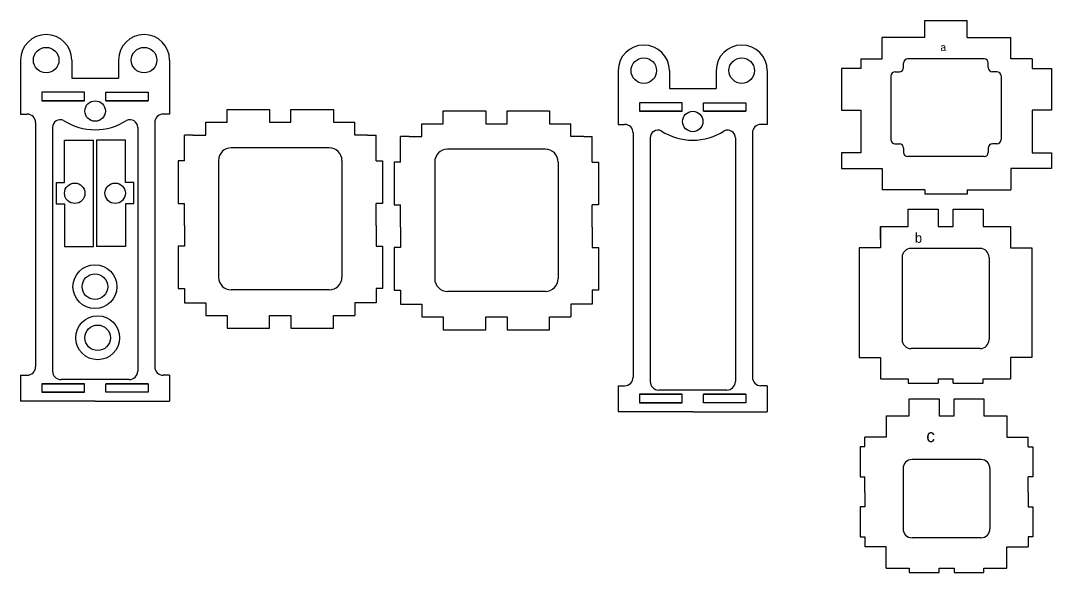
# Model space of a CAD drawing. Extents: x 8453 to 11023, y 19221 to 20564.
# Drawn here: x 8453.3 to 8695.4, y 19732.7 to 19862.2 of the extents above; entities that cross this region are included whole.
import ezdxf

# ---------------------------------------------------------------- set-up
doc = ezdxf.new("R2010")
doc.units = 0
doc.header["$MEASUREMENT"] = 0
doc.layers.get('0').update_dxf_attribs({"linetype": 'CONTINUOUS'})

# ---------------------------------------------------------------- blocks, each defined once
blk = doc.blocks.new('*U145')
at = {"color": 244, "linetype": 'ByBlock'}
blk.add_text('a', height=1.8, dxfattribs=at).set_placement((10165.7, 19890.57))

msp = doc.modelspace()

# ---------------------------------------------------------------- linework, layer by layer
for p, q in [((8665.63928, 19858.24512), (8665.63928, 19862.24512)), ((8675.63928, 19858.24512), (8675.63928, 19862.24512)), ((8655.62168, 19853.24512), (8655.62168, 19858.24512)), ((8685.90548, 19853.24512), (8685.90548, 19858.24512)), ((8685.90548, 19853.24512), (8685.90548, 19858.24512)), ((8650.62168, 19853.24512), (8655.62168, 19853.24512)), ((8679.58928, 19853.24512), (8661.68928, 19853.24512)), ((8690.90548, 19853.24512), (8685.90548, 19853.24512)), ((8660.68928, 19851.24512), (8660.68928, 19852.24512)), ((8680.58928, 19851.24512), (8680.58928, 19852.24512)), ((8658.68928, 19850.24512), (8659.68928, 19850.24512)), ((8682.58928, 19850.24512), (8681.58928, 19850.24512)), ((8468.26784, 19843.41589), (8458.26784, 19843.41589)), ((8468.26784, 19843.41589), (8468.26784, 19845.41589)), ((8473.26784, 19843.41589), (8473.26784, 19845.41589)), ((8483.26784, 19843.41589), (8473.26784, 19843.41589)), ((8501.7525, 19838.38618), (8501.7525, 19841.38618)), ((8501.7525, 19841.38618), (8511.7525, 19841.38618)), ((8511.7525, 19841.38618), (8511.7525, 19838.38618)), ((8516.7525, 19838.38618), (8516.7525, 19841.38618)), ((8516.7525, 19841.38618), (8526.7525, 19841.38618)), ((8526.7525, 19841.38618), (8526.7525, 19838.38618)), ((8552.53549, 19838.04693), (8552.53549, 19841.04693)), ((8552.53549, 19841.04693), (8562.53549, 19841.04693)), ((8562.53549, 19841.04693), (8562.53549, 19838.04693)), ((8567.53549, 19838.04693), (8567.53549, 19841.04693)), ((8567.53549, 19841.04693), (8577.53549, 19841.04693)), ((8577.53549, 19841.04693), (8577.53549, 19838.04693)), ((8608.66253, 19840.95853), (8598.66253, 19840.95853)), ((8608.66253, 19840.95853), (8608.66253, 19842.95853)), ((8613.66253, 19840.95853), (8613.66253, 19842.95853)), ((8623.66253, 19840.95853), (8613.66253, 19840.95853)), ((8496.7525, 19835.38618), (8496.7525, 19838.38618)), ((8496.7525, 19838.38618), (8501.7525, 19838.38618)), ((8511.7525, 19838.38618), (8516.7525, 19838.38618)), ((8526.7525, 19838.38618), (8531.7525, 19838.38618)), ((8531.7525, 19835.38618), (8531.7525, 19838.38618)), ((8547.53549, 19835.04693), (8547.53549, 19838.04693)), ((8547.53549, 19838.04693), (8552.53549, 19838.04693)), ((8562.53549, 19838.04693), (8567.53549, 19838.04693)), ((8577.53549, 19838.04693), (8582.53549, 19838.04693)), ((8582.53549, 19835.04693), (8582.53549, 19838.04693)), ((8463.58366, 19834.20297), (8470.38366, 19834.20297)), ((8463.58366, 19824.20297), (8463.58366, 19834.20297)), ((8470.38366, 19809.20297), (8470.38366, 19834.20297)), ((8477.87273, 19834.21077), (8471.07273, 19834.21077)), ((8471.07273, 19834.21077), (8471.07273, 19809.21077)), ((8477.87273, 19824.21077), (8477.87273, 19834.21077)), ((8493.7525, 19835.38618), (8491.7525, 19835.38618)), ((8491.7525, 19829.32618), (8491.7525, 19835.38618)), ((8493.7525, 19835.38618), (8496.7525, 19835.38618)), ((8534.7525, 19835.38618), (8531.7525, 19835.38618)), ((8534.7525, 19835.38618), (8536.7525, 19835.38618)), ((8536.7525, 19829.32618), (8536.7525, 19835.38618)), ((8544.53549, 19835.04693), (8542.53549, 19835.04693)), ((8542.53549, 19828.98693), (8542.53549, 19835.04693)), ((8544.53549, 19835.04693), (8547.53549, 19835.04693)), ((8585.53549, 19835.04693), (8582.53549, 19835.04693)), ((8585.53549, 19835.04693), (8587.53549, 19835.04693)), ((8587.53549, 19828.98693), (8587.53549, 19835.04693)), ((8525.7525, 19832.38618), (8502.7525, 19832.38618)), ((8576.53549, 19832.04693), (8553.53549, 19832.04693)), ((8658.68928, 19833.30775), (8659.68928, 19833.30775)), ((8660.68928, 19832.30775), (8660.68928, 19831.30775)), ((8680.58928, 19832.30775), (8680.58928, 19831.30775)), ((8682.58928, 19833.30775), (8681.58928, 19833.30775)), ((8491.7525, 19829.32618), (8490.2525, 19829.32618)), ((8490.2525, 19829.32618), (8490.2525, 19819.32618)), ((8499.7525, 19829.38618), (8499.7525, 19802.01618)), ((8528.7525, 19829.38618), (8528.7525, 19802.01618)), ((8536.7525, 19829.32618), (8538.2525, 19829.32618)), ((8538.2525, 19829.32618), (8538.2525, 19819.32618)), ((8542.53549, 19828.98693), (8541.03549, 19828.98693)), ((8541.03549, 19828.98693), (8541.03549, 19818.98693)), ((8550.53549, 19829.04693), (8550.53549, 19801.67693)), ((8579.53549, 19829.04693), (8579.53549, 19801.67693)), ((8587.53549, 19828.98693), (8589.03549, 19828.98693)), ((8589.03549, 19828.98693), (8589.03549, 19818.98693)), ((8679.58928, 19830.30775), (8661.68928, 19830.30775)), ((8685.90548, 19827.50742), (8685.90548, 19822.50742)), ((8461.58366, 19824.20297), (8461.58366, 19819.20297)), ((8461.58366, 19824.20297), (8463.58366, 19824.20297)), ((8479.87273, 19824.21077), (8477.87273, 19824.21077)), ((8479.87273, 19819.21077), (8479.87273, 19824.21077)), ((8665.63928, 19822.50742), (8665.63928, 19821.50742)), ((8675.63928, 19821.50742), (8665.63928, 19821.50742)), ((8675.63928, 19822.50742), (8675.63928, 19821.50742)), ((8461.58366, 19819.20297), (8463.58366, 19819.20297)), ((8463.58366, 19819.20297), (8463.58366, 19809.20297)), ((8479.87273, 19819.21077), (8477.87273, 19819.21077)), ((8477.87273, 19819.21077), (8477.87273, 19809.21077)), ((8490.2525, 19819.32618), (8491.7525, 19819.32618)), ((8491.7525, 19814.11618), (8491.7525, 19819.32618)), ((8538.2525, 19819.32618), (8536.7525, 19819.32618)), ((8536.7525, 19814.11618), (8536.7525, 19819.32618)), ((8541.03549, 19818.98693), (8542.53549, 19818.98693)), ((8542.53549, 19813.77693), (8542.53549, 19818.98693)), ((8589.03549, 19818.98693), (8587.53549, 19818.98693)), ((8587.53549, 19813.77693), (8587.53549, 19818.98693)), ((8661.73238, 19813.86796), (8661.73238, 19817.98157)), ((8661.73238, 19817.98157), (8668.77776, 19817.98157)), ((8668.77776, 19817.98157), (8668.77776, 19813.86796)), ((8672.30045, 19813.86796), (8672.30045, 19817.98157)), ((8672.30045, 19817.98157), (8679.34583, 19817.98157)), ((8679.34583, 19817.98157), (8679.34583, 19813.86796)), ((8491.7525, 19814.11618), (8491.7525, 19809.32618)), ((8536.7525, 19814.11618), (8536.7525, 19809.32618)), ((8542.53549, 19813.77693), (8542.53549, 19808.98693)), ((8587.53549, 19813.77693), (8587.53549, 19808.98693)), ((8655.27996, 19813.86796), (8661.73238, 19813.86796)), ((8668.77776, 19813.86796), (8672.30045, 19813.86796)), ((8679.34583, 19813.86796), (8685.79826, 19813.86796)), ((8491.7525, 19809.32618), (8490.2525, 19809.32618)), ((8490.2525, 19809.32618), (8490.2525, 19799.32618)), ((8536.7525, 19809.32618), (8538.2525, 19809.32618)), ((8538.2525, 19809.32618), (8538.2525, 19799.32618)), ((8463.58366, 19809.20297), (8470.38366, 19809.20297)), ((8477.87273, 19809.21077), (8471.07273, 19809.21077)), ((8542.53549, 19808.98693), (8541.03549, 19808.98693)), ((8541.03549, 19808.98693), (8541.03549, 19798.98693)), ((8587.53549, 19808.98693), (8589.03549, 19808.98693)), ((8589.03549, 19808.98693), (8589.03549, 19798.98693)), ((8678.6413, 19808.75435), (8662.43692, 19808.75435)), ((8660.32331, 19806.64073), (8660.32331, 19787.35753)), ((8680.75491, 19806.64073), (8680.75491, 19787.35753)), ((8490.2525, 19799.32618), (8491.7525, 19799.32618)), ((8491.7525, 19799.32618), (8491.7525, 19796.01618)), ((8525.7525, 19799.01618), (8502.7525, 19799.01618)), ((8538.2525, 19799.32618), (8536.7525, 19799.32618)), ((8536.7525, 19799.32618), (8536.7525, 19796.01618)), ((8541.03549, 19798.98693), (8542.53549, 19798.98693)), ((8542.53549, 19798.98693), (8542.53549, 19795.67693)), ((8576.53549, 19798.67693), (8553.53549, 19798.67693)), ((8589.03549, 19798.98693), (8587.53549, 19798.98693)), ((8587.53549, 19798.98693), (8587.53549, 19795.67693)), ((8491.7525, 19796.01618), (8496.7525, 19796.01618)), ((8496.7525, 19796.01618), (8496.7525, 19793.01618)), ((8536.7525, 19796.01618), (8531.7525, 19796.01618)), ((8531.7525, 19796.01618), (8531.7525, 19793.01618)), ((8542.53549, 19795.67693), (8547.53549, 19795.67693)), ((8547.53549, 19795.67693), (8547.53549, 19792.67693)), ((8587.53549, 19795.67693), (8582.53549, 19795.67693)), ((8582.53549, 19795.67693), (8582.53549, 19792.67693)), ((8496.7525, 19793.01618), (8501.7525, 19793.01618)), ((8501.7525, 19793.01618), (8501.7525, 19790.01618)), ((8511.7525, 19790.01618), (8511.7525, 19793.01618)), ((8511.7525, 19793.01618), (8516.7525, 19793.01618)), ((8516.7525, 19793.01618), (8516.7525, 19790.01618)), ((8526.7525, 19790.01618), (8526.7525, 19793.01618)), ((8526.7525, 19793.01618), (8531.7525, 19793.01618)), ((8547.53549, 19792.67693), (8552.53549, 19792.67693)), ((8552.53549, 19792.67693), (8552.53549, 19789.67693)), ((8562.53549, 19789.67693), (8562.53549, 19792.67693)), ((8562.53549, 19792.67693), (8567.53549, 19792.67693)), ((8567.53549, 19792.67693), (8567.53549, 19789.67693)), ((8577.53549, 19789.67693), (8577.53549, 19792.67693)), ((8577.53549, 19792.67693), (8582.53549, 19792.67693)), ((8501.7525, 19790.01618), (8511.7525, 19790.01618)), ((8516.7525, 19790.01618), (8526.7525, 19790.01618)), ((8552.53549, 19789.67693), (8562.53549, 19789.67693)), ((8567.53549, 19789.67693), (8577.53549, 19789.67693)), ((8678.6413, 19785.24391), (8662.43692, 19785.24391)), ((8655.27996, 19783.1303), (8655.27996, 19781.01668)), ((8655.27996, 19778.1303), (8661.73238, 19778.1303)), ((8668.77776, 19778.1303), (8672.30045, 19778.1303)), ((8679.34583, 19778.1303), (8685.79826, 19778.1303)), ((8468.26781, 19776.97261), (8458.26781, 19776.97261)), ((8458.26781, 19776.97261), (8458.26781, 19774.97261)), ((8468.26781, 19774.97261), (8468.26781, 19776.97261)), ((8473.26781, 19774.97261), (8473.26781, 19776.97261)), ((8473.26781, 19776.97261), (8483.26781, 19776.97261)), ((8483.26781, 19776.97261), (8483.26781, 19774.97261)), ((8468.26781, 19774.97261), (8458.26781, 19774.97261)), ((8483.26781, 19774.97306), (8473.26781, 19774.97306)), ((8608.6625, 19774.51526), (8598.6625, 19774.51526)), ((8598.6625, 19774.51526), (8598.6625, 19772.51526)), ((8608.6625, 19772.51526), (8608.6625, 19774.51526)), ((8613.6625, 19772.51526), (8613.6625, 19774.51526)), ((8613.6625, 19774.51526), (8623.6625, 19774.51526)), ((8623.6625, 19774.51526), (8623.6625, 19772.51526)), ((8661.96097, 19773.43482), (8669.00635, 19773.43482)), ((8672.52904, 19769.43482), (8672.52904, 19773.43482)), ((8672.52904, 19773.43482), (8679.57442, 19773.43482)), ((8679.57442, 19773.43482), (8679.57442, 19769.43482)), ((8608.6625, 19772.51526), (8598.6625, 19772.51526)), ((8623.6625, 19772.5157), (8613.6625, 19772.5157)), ((8656.56535, 19769.43482), (8661.96097, 19769.43482)), ((8669.00635, 19769.43482), (8672.52904, 19769.43482)), ((8679.57442, 19769.43482), (8684.97004, 19769.43482)), ((8651.56535, 19762.16531), (8651.56535, 19764.43482)), ((8689.97004, 19762.16531), (8689.97004, 19764.43482)), ((8651.56535, 19762.16531), (8650.50855, 19762.16531)), ((8650.50855, 19762.16531), (8650.50855, 19755.11993)), ((8689.97004, 19762.16531), (8691.02685, 19762.16531)), ((8691.02685, 19762.16531), (8691.02685, 19755.11993)), ((8678.86988, 19759.18957), (8662.66551, 19759.18957)), ((8660.5519, 19757.07595), (8660.5519, 19742.92438)), ((8680.9835, 19757.07595), (8680.9835, 19742.92438)), ((8650.50855, 19755.11993), (8651.56535, 19755.11993)), ((8651.56535, 19751.44929), (8651.56535, 19755.11993)), ((8691.02685, 19755.11993), (8689.97004, 19755.11993)), ((8689.97004, 19751.44929), (8689.97004, 19755.11993)), ((8651.56535, 19751.44929), (8651.56535, 19748.07455)), ((8689.97004, 19751.44929), (8689.97004, 19748.07455)), ((8651.56535, 19748.07455), (8650.50855, 19748.07455)), ((8650.50855, 19748.07455), (8650.50855, 19741.02917)), ((8689.97004, 19748.07455), (8691.02685, 19748.07455)), ((8691.02685, 19748.07455), (8691.02685, 19741.02917)), ((8650.50855, 19741.02917), (8651.56535, 19741.02917)), ((8651.56535, 19741.02917), (8651.56535, 19738.69715)), ((8678.86988, 19740.81077), (8662.66551, 19740.81077)), ((8691.02685, 19741.02917), (8689.97004, 19741.02917)), ((8689.97004, 19741.02917), (8689.97004, 19738.69715)), ((8656.56535, 19733.69715), (8661.96097, 19733.69715)), ((8679.57442, 19733.69715), (8684.97004, 19733.69715))]:
    msp.add_line(p, q)
at = {"linetype": 'ByBlock'}
for p, q in [((8665.63928, 19862.24512), (8675.63928, 19862.24512)), ((8665.63928, 19858.24512), (8655.62168, 19858.24512)), ((8675.63928, 19858.24512), (8685.90548, 19858.24512)), ((8650.62168, 19853.24512), (8650.62168, 19850.98132)), ((8690.90548, 19853.24512), (8690.90548, 19850.98132)), ((8650.62168, 19850.98132), (8646.12168, 19850.98132)), ((8646.12168, 19850.98132), (8646.12168, 19841.21582)), ((8690.90548, 19850.98132), (8695.40548, 19850.98132)), ((8695.40548, 19850.98132), (8695.40548, 19841.21582)), ((8657.68928, 19849.24512), (8657.68928, 19834.30775)), ((8683.58928, 19849.24512), (8683.58928, 19834.30775)), ((8646.12168, 19841.21582), (8650.62168, 19841.21582)), ((8650.62168, 19841.21582), (8650.62168, 19831.21582)), ((8695.40548, 19841.21582), (8690.90548, 19841.21582)), ((8690.90548, 19841.21582), (8690.90548, 19831.21582)), ((8650.62168, 19831.21582), (8646.12168, 19831.21582)), ((8646.12168, 19831.21582), (8646.12168, 19827.50742)), ((8690.90548, 19831.21582), (8695.40548, 19831.21582)), ((8695.40548, 19831.21582), (8695.40548, 19827.50742)), ((8646.12168, 19827.50742), (8655.62168, 19827.50742)), ((8655.62168, 19827.50742), (8655.62168, 19822.50742)), ((8695.40548, 19827.50742), (8685.90548, 19827.50742)), ((8665.63928, 19822.50742), (8655.62168, 19822.50742)), ((8675.63928, 19822.50742), (8685.90548, 19822.50742)), ((8655.27996, 19810.86796), (8655.27996, 19813.86796)), ((8655.27996, 19813.86796), (8655.27996, 19808.86796)), ((8685.79826, 19813.86796), (8685.79826, 19808.86796)), ((8650.27996, 19808.86796), (8650.27996, 19783.1303)), ((8655.27996, 19808.86796), (8650.27996, 19808.86796)), ((8685.79826, 19808.86796), (8690.79826, 19808.86796)), ((8650.27996, 19783.1303), (8655.27996, 19783.1303)), ((8655.27996, 19783.1303), (8655.27996, 19778.1303)), ((8661.73238, 19778.1303), (8661.73238, 19777.1303)), ((8668.77776, 19778.1303), (8668.77776, 19777.1303)), ((8672.30045, 19777.1303), (8672.30045, 19778.1303)), ((8679.34583, 19777.1303), (8679.34583, 19778.1303)), ((8661.73238, 19777.1303), (8668.77776, 19777.1303)), ((8672.30045, 19777.1303), (8679.34583, 19777.1303)), ((8661.96097, 19769.43482), (8661.96097, 19773.43482)), ((8669.00635, 19773.43482), (8669.00635, 19769.43482)), ((8656.56535, 19769.43482), (8656.56535, 19764.43482)), ((8684.97004, 19769.43482), (8684.97004, 19764.43482)), ((8656.56535, 19764.43482), (8651.56535, 19764.43482)), ((8684.97004, 19764.43482), (8689.97004, 19764.43482)), ((8661.96097, 19733.69715), (8661.96097, 19732.69715)), ((8661.96097, 19732.69715), (8669.00635, 19732.69715)), ((8669.00635, 19732.69715), (8669.00635, 19733.69715)), ((8669.00635, 19733.69715), (8672.52904, 19733.69715)), ((8672.52904, 19733.69715), (8672.52904, 19732.69715)), ((8672.52904, 19732.69715), (8679.57442, 19732.69715)), ((8679.57442, 19732.69715), (8679.57442, 19733.69715))]:
    msp.add_line(p, q, dxfattribs=at)
at = {"color": 4}
for p, q in [((8453.26784, 19852.96773), (8453.26784, 19840.31965)), ((8465.26784, 19852.96773), (8465.26784, 19848.73505)), ((8476.2705, 19852.96773), (8476.2705, 19848.73505)), ((8488.2705, 19852.96773), (8488.2705, 19840.31965)), ((8593.66253, 19850.51037), (8593.66253, 19837.86229)), ((8605.66253, 19850.51037), (8605.66253, 19846.27769)), ((8616.66518, 19850.51037), (8616.66518, 19846.27769)), ((8628.66518, 19850.51037), (8628.66518, 19837.86229)), ((8465.26784, 19848.73505), (8476.2705, 19848.73505)), ((8605.66253, 19846.27769), (8616.66518, 19846.27769)), ((8468.26917, 19845.41588), (8458.26917, 19845.41588)), ((8458.26917, 19845.41588), (8458.26917, 19843.41588)), ((8458.26917, 19843.41632), (8468.26917, 19843.41632)), ((8468.26917, 19843.41588), (8468.26917, 19845.41588)), ((8473.26917, 19843.41588), (8473.26917, 19845.41588)), ((8473.26917, 19845.41588), (8483.26917, 19845.41588)), ((8473.26917, 19843.41588), (8483.26917, 19843.41588)), ((8483.26917, 19845.41588), (8483.26917, 19843.41588)), ((8608.66385, 19842.95852), (8598.66385, 19842.95852)), ((8598.66385, 19842.95852), (8598.66385, 19840.95852)), ((8598.66385, 19840.95896), (8608.66385, 19840.95896)), ((8608.66385, 19840.95852), (8608.66385, 19842.95852)), ((8613.66385, 19840.95852), (8613.66385, 19842.95852)), ((8613.66385, 19842.95852), (8623.66385, 19842.95852)), ((8613.66385, 19840.95852), (8623.66385, 19840.95852)), ((8623.66385, 19842.95852), (8623.66385, 19840.95852)), ((8453.26784, 19840.31965), (8454.76784, 19840.31965)), ((8487.3655, 19840.31965), (8486.7705, 19840.31965)), ((8488.2705, 19840.31965), (8487.3655, 19840.31965)), ((8456.76784, 19838.31965), (8456.76784, 19780.97257)), ((8460.76784, 19837.1515), (8460.76784, 19779.97257)), ((8480.7705, 19837.1515), (8480.7705, 19779.97257)), ((8484.7705, 19838.31965), (8484.7705, 19780.97257)), ((8593.66253, 19837.86229), (8595.16253, 19837.86229)), ((8627.76018, 19837.86229), (8627.16518, 19837.86229)), ((8628.66518, 19837.86229), (8627.76018, 19837.86229)), ((8597.16253, 19835.86229), (8597.16253, 19778.51521)), ((8601.16253, 19834.69414), (8601.16253, 19777.51521)), ((8621.16518, 19834.69414), (8621.16518, 19777.51521)), ((8625.16518, 19835.86229), (8625.16518, 19778.51521)), ((8453.26784, 19778.97257), (8453.26784, 19772.87952)), ((8453.26784, 19778.97257), (8454.76784, 19778.97257)), ((8478.7705, 19777.97257), (8462.76784, 19777.97257)), ((8488.2705, 19778.97257), (8486.7705, 19778.97257)), ((8488.2705, 19778.97257), (8488.2705, 19772.87952)), ((8458.26917, 19776.97257), (8468.26917, 19776.97257)), ((8458.26917, 19776.97257), (8458.26917, 19774.97257)), ((8468.26917, 19774.97257), (8468.26917, 19776.97257)), ((8473.26917, 19774.97257), (8473.26917, 19776.97257)), ((8483.26917, 19776.97257), (8473.26917, 19776.97257)), ((8483.26917, 19776.97257), (8483.26917, 19774.97257)), ((8593.66253, 19776.51521), (8593.66253, 19770.42217)), ((8593.66253, 19776.51521), (8595.16253, 19776.51521)), ((8619.16518, 19775.51521), (8603.16253, 19775.51521)), ((8628.66518, 19776.51521), (8627.16518, 19776.51521)), ((8628.66518, 19776.51521), (8628.66518, 19770.42217)), ((8458.26917, 19774.97257), (8468.26917, 19774.97257)), ((8483.26917, 19774.97257), (8473.26917, 19774.97257)), ((8598.66385, 19774.51521), (8608.66385, 19774.51521)), ((8598.66385, 19774.51521), (8598.66385, 19772.51521)), ((8608.66385, 19772.51521), (8608.66385, 19774.51521)), ((8613.66385, 19772.51521), (8613.66385, 19774.51521)), ((8623.66385, 19774.51521), (8613.66385, 19774.51521)), ((8623.66385, 19774.51521), (8623.66385, 19772.51521)), ((8463.23937, 19772.87952), (8453.26784, 19772.87952)), ((8470.76917, 19772.87952), (8463.23937, 19772.87952)), ((8470.76917, 19772.87952), (8488.2705, 19772.87952)), ((8598.66385, 19772.51521), (8608.66385, 19772.51521)), ((8623.66385, 19772.51521), (8613.66385, 19772.51521)), ((8603.63405, 19770.42217), (8593.66253, 19770.42217)), ((8611.16385, 19770.42217), (8603.63405, 19770.42217)), ((8611.16385, 19770.42217), (8628.66518, 19770.42217))]:
    msp.add_line(p, q, dxfattribs=at)
at = {"linetype": 'ByBlock'}
for points in [[(8685.79826, 19813.86796), (8685.79826, 19810.86796)], [(8690.79826, 19808.86796), (8690.79826, 19783.1303), (8685.79826, 19783.1303), (8685.79826, 19778.1303)], [(8656.56535, 19769.43482), (8656.56535, 19766.43482)], [(8684.97004, 19769.43482), (8684.97004, 19766.43482)], [(8656.56535, 19733.69715), (8656.56535, 19738.69715), (8651.56535, 19738.69715)], [(8684.97004, 19733.69715), (8684.97004, 19738.69715), (8689.97004, 19738.69715)]]:
    msp.add_lwpolyline(points, dxfattribs=at)
at = {"color": 4}
for centre, radius in [((8459.26784, 19852.96773), 3), ((8482.2705, 19852.96773), 3), ((8599.66253, 19850.51037), 3), ((8622.66518, 19850.51037), 3), ((8470.76917, 19841.01588), 2.4), ((8611.16385, 19838.55852), 2.4)]:
    msp.add_circle(centre, radius, dxfattribs=at)
for centre, radius in [((8465.98366, 19821.70297), 2.4), ((8475.47273, 19821.71077), 2.4), ((8470.72329, 19799.77635), 3), ((8471.35725, 19787.7723), 3)]:
    msp.add_circle(centre, radius)
at = {"color": 7, "linetype": 'ByBlock'}
for centre in [(8470.72329, 19799.77635), (8471.35725, 19787.7723)]:
    msp.add_circle(centre, 5.15331, dxfattribs=at)
at = {"color": 4}
for centre, radius, start, end in [((8459.26784, 19852.96773), 6, 0, 180), ((8482.2705, 19852.96773), 6, 0, 180), ((8599.66253, 19850.51037), 6, 0, 180), ((8622.66518, 19850.51037), 6, 0, 180), ((8454.76784, 19838.31965), 2, 0, 90), ((8462.60423, 19837.15262), 1.83639, 65.5801543, 180.0351272), ((8470.76917, 19850.13514), 13.51927, 236.7843482, 303.2156518), ((8478.93411, 19837.15262), 1.83639, 359.9648728, 114.4198457), ((8486.7705, 19838.31965), 2, 90, 180), ((8595.16253, 19835.86229), 2, 0, 90), ((8602.99891, 19834.69526), 1.83639, 65.5801543, 180.0351272), ((8611.16385, 19847.67778), 13.51927, 236.7843482, 303.2156518), ((8619.32879, 19834.69526), 1.83639, 359.9648728, 114.4198457), ((8627.16518, 19835.86229), 2, 90, 180), ((8454.76784, 19780.97257), 2, 270, 0), ((8486.7705, 19780.97257), 2, 180, 270), ((8462.76784, 19779.97257), 2, 180, 270), ((8478.7705, 19779.97257), 2, 270, 0), ((8595.16253, 19778.51521), 2, 270, 0), ((8627.16518, 19778.51521), 2, 180, 270), ((8603.16253, 19777.51521), 2, 180, 270), ((8619.16518, 19777.51521), 2, 270, 0)]:
    msp.add_arc(centre, radius, start, end, dxfattribs=at)
for centre, radius, start, end in [((8661.68928, 19852.24512), 1, 90, 180), ((8679.58928, 19852.24512), 1, 0, 90), ((8659.68928, 19851.24512), 1, 270, 0), ((8681.58928, 19851.24512), 1, 180, 270), ((8658.68928, 19849.24512), 1, 90, 180), ((8682.58928, 19849.24512), 1, 0, 90), ((8658.68928, 19834.30775), 1, 180, 270), ((8682.58928, 19834.30775), 1, 270, 0), ((8502.7525, 19829.38618), 3, 90, 180), ((8525.7525, 19829.38618), 3, 0, 90), ((8553.53549, 19829.04693), 3, 90, 180), ((8576.53549, 19829.04693), 3, 0, 90), ((8659.68928, 19832.30775), 1, 0, 90), ((8661.68928, 19831.30775), 1, 180, 270), ((8679.58928, 19831.30775), 1, 270, 0), ((8681.58928, 19832.30775), 1, 90, 180), ((8662.43692, 19806.64073), 2.11361, 90, 180), ((8678.6413, 19806.64073), 2.11361, 0, 90), ((8502.7525, 19802.01618), 3, 180, 270), ((8525.7525, 19802.01618), 3, 270, 0), ((8553.53549, 19801.67693), 3, 180, 270), ((8576.53549, 19801.67693), 3, 270, 0), ((8662.43692, 19787.35753), 2.11361, 180, 270), ((8678.6413, 19787.35753), 2.11361, 270, 0), ((8662.66551, 19757.07595), 2.11361, 90, 180), ((8678.86988, 19757.07595), 2.11361, 0, 90), ((8662.66551, 19742.92438), 2.11361, 180, 270), ((8678.86988, 19742.92438), 2.11361, 270, 0)]:
    msp.add_arc(centre, radius, start, end)

# ---------------------------------------------------------------- block references
at = {"color": 244, "linetype": 'ByBlock'}
msp.add_blockref('*U145', (-1496.3575, -35.4679), dxfattribs=at)

# ---------------------------------------------------------------- texts
at = {"linetype": 'ByBlock', "attachment_point": 1}
for s, width, gutter_width, insert, char_height in [('{\\C1;b}', 2.4478613, 11.47179, (8663.32639, 19812.37848), 2.294358), ('{\\C1;c}', 4.2188295, 15.12074, (8666.03648, 19766.2972), 3.024149)]:
    msp.add_mtext_dynamic_manual_height_columns(s, width=width, gutter_width=gutter_width, heights=[0], dxfattribs=dict(at, insert=insert, char_height=char_height))

doc.saveas('drawing.dxf')
